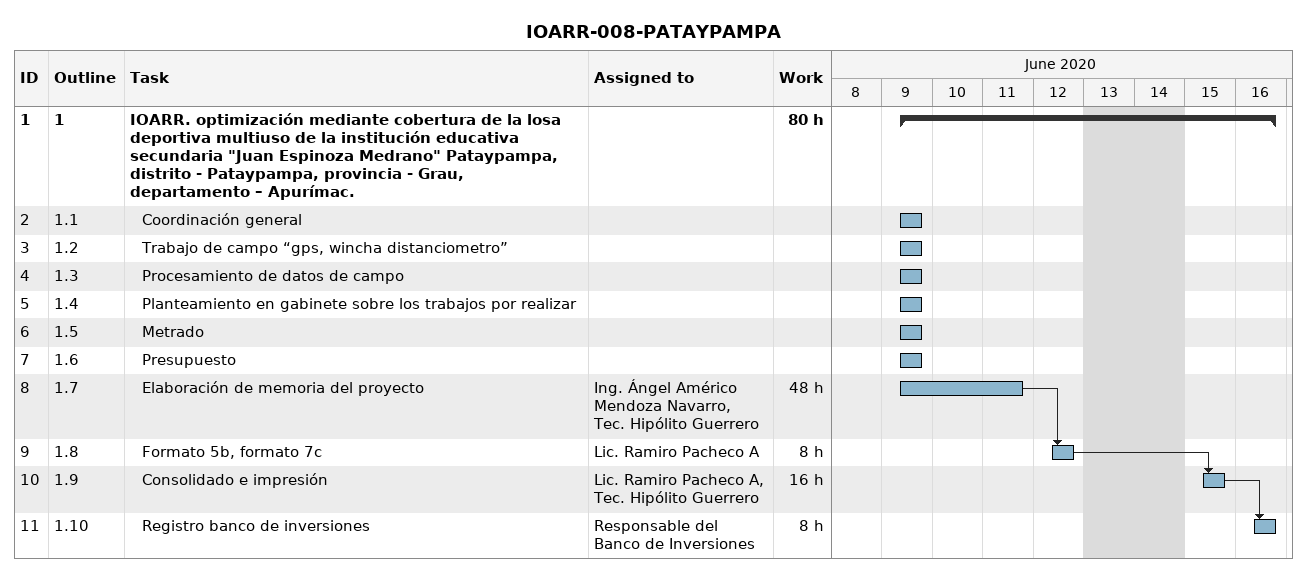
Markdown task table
IOARR-008-PATAYPAMPA

| ID | WBS | Task | Start | Finish | Predecessors | Resources | Work (h) |
|---|---|---|---|---|---|---|---|
| 1 | 1 | **IOARR. optimización mediante cobertura de la losa deportiva multiuso de la institución educativa secundaria "Juan Espinoza Medrano" Pataypampa, distrito - Pataypampa, provincia - Grau, departamento – Apurímac.** | 2020-06-09 | 2020-06-16 |  |  | 80 |
| 2 | 1.1 | Coordinación general | 2020-06-09 | 2020-06-09 |  |  |  |
| 3 | 1.2 | Trabajo de campo “gps, wincha distanciometro” | 2020-06-09 | 2020-06-09 |  |  |  |
| 4 | 1.3 | Procesamiento de datos de campo | 2020-06-09 | 2020-06-09 |  |  |  |
| 5 | 1.4 | Planteamiento en gabinete sobre los trabajos por realizar | 2020-06-09 | 2020-06-09 |  |  |  |
| 6 | 1.5 | Metrado | 2020-06-09 | 2020-06-09 |  |  |  |
| 7 | 1.6 | Presupuesto | 2020-06-09 | 2020-06-09 |  |  |  |
| 8 | 1.7 | Elaboración de memoria del proyecto | 2020-06-09 | 2020-06-11 |  | Ing. Ángel Américo Mendoza Navarro, Tec. Hipólito Guerrero | 48 |
| 9 | 1.8 | Formato 5b, formato 7c | 2020-06-12 | 2020-06-12 | 8 | Lic. Ramiro Pacheco A | 8 |
| 10 | 1.9 | Consolidado e impresión | 2020-06-15 | 2020-06-15 | 9 | Lic. Ramiro Pacheco A, Tec. Hipólito Guerrero | 16 |
| 11 | 1.10 | Registro banco de inversiones | 2020-06-16 | 2020-06-16 | 10 | Responsable del Banco de Inversiones | 8 |
